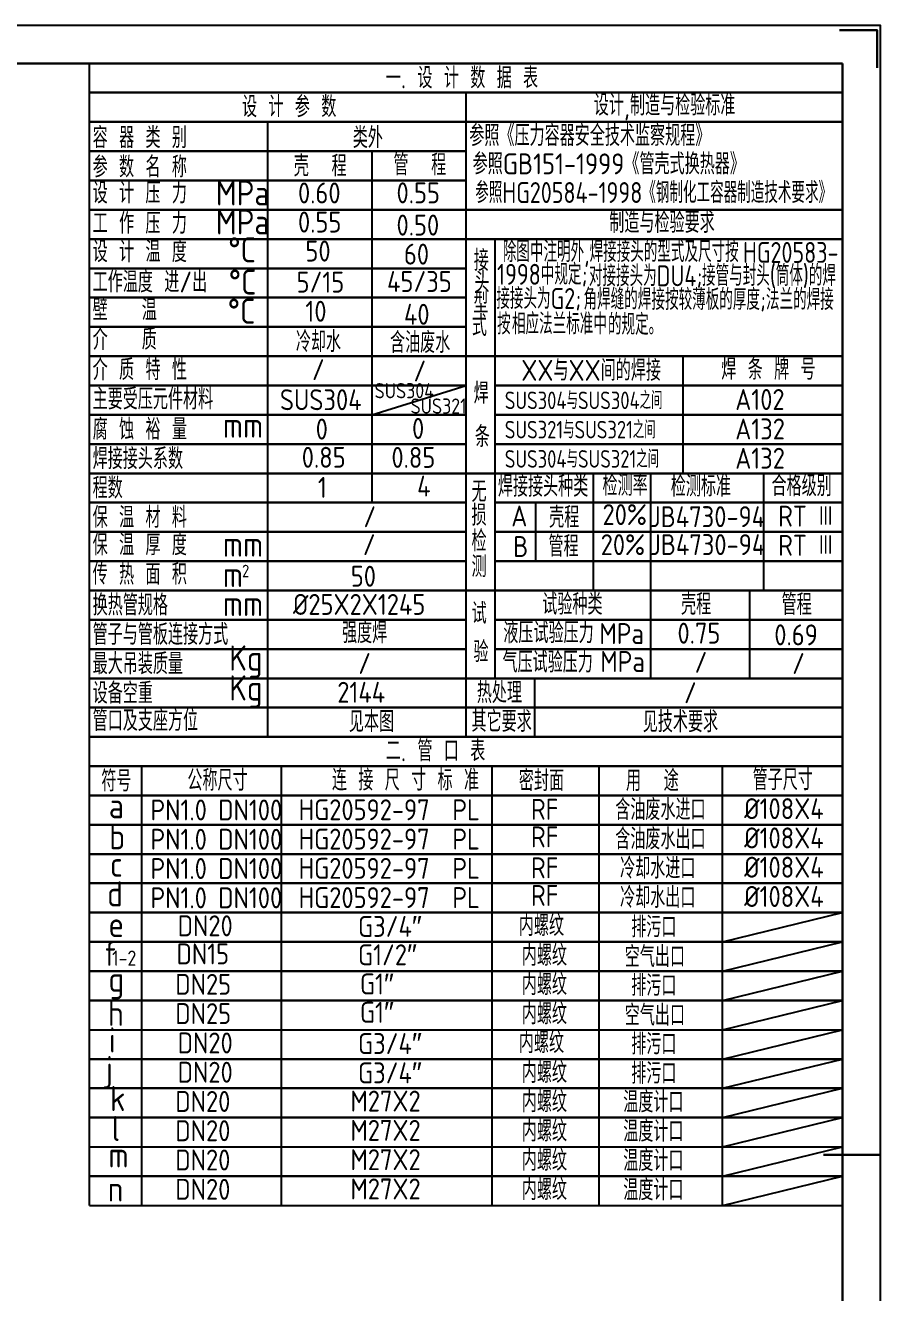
# Paper-space layout '布局1' of a CAD drawing. Extents: x 1187 to 4862, y -125 to 1349.
# Drawn here: x 2433.4 to 2658.3, y 139.4 to 472.7 of the extents above; entities that cross this region are included whole.
import ezdxf

# ---------------------------------------------------------------- set-up
doc = ezdxf.new("R2010")
doc.units = 0
doc.header["$MEASUREMENT"] = 0
for name, color, linetype in [('一般注释', 5, 'CONTINUOUS'), ('图框_外框线', 7, 'CONTINUOUS'), ('尺寸标注', 5, 'CONTINUOUS')]:
    doc.layers.add(name, color=color, linetype=linetype)
doc.layers.add('图框_内框线', color=5, linetype='CONTINUOUS', lineweight=30)
doc.layers.add('图框_角线', color=5, linetype='CONTINUOUS', lineweight=30)
doc.styles.get("Standard").update_dxf_attribs({"font": 'gbenor.shx'})
doc.styles.add('工程字', font='gbenor.shx', dxfattribs={"bigfont": 'gbcbig.shx'})
doc.styles.add('管口名称', font='gbenor.shx', dxfattribs={"height": 10, "bigfont": 'gbcbig.shx'})

psp = doc.layouts.new('布局1')

# ---------------------------------------------------------------- linework, layer by layer
at = {"layer": '一般注释'}
for p, q in [((2450.288, 162.362), (2450.288, 462.662)), ((2549.288, 285.562), (2549.288, 454.962)), ((2524.477, 370.262), (2549.288, 377.962)), ((2567.555, 347.162), (2567.555, 331.762)), ((2556.156, 162.362), (2556.156, 277.862)), ((2584.294, 162.362), (2584.294, 277.862)), ((2616.68, 162.362), (2616.68, 277.862)), ((2616.68, 231.662), (2648.288, 239.362)), ((2616.68, 223.962), (2648.288, 231.662)), ((2616.68, 216.262), (2648.288, 223.962)), ((2616.68, 208.562), (2648.288, 216.262)), ((2450.288, 208.562), (2648.288, 208.562)), ((2616.68, 200.862), (2648.288, 208.562)), ((2616.68, 193.162), (2648.288, 200.862)), ((2616.68, 185.462), (2648.288, 193.162)), ((2616.68, 177.762), (2648.288, 185.462)), ((2450.288, 177.762), (2648.288, 177.762)), ((2616.68, 170.062), (2648.288, 177.762)), ((2616.68, 162.362), (2648.288, 170.062)), ((2450.288, 162.362), (2648.288, 162.362))]:
    psp.add_line(p, q, dxfattribs=at)
at = {"layer": '图框_内框线'}
for p, q in [((2648.288, 462.662), (1842.288, 462.662)), ((2648.288, -111.338), (2648.288, 462.662)), ((2648.288, 454.962), (2450.288, 454.962)), ((2648.288, 447.262), (2450.288, 447.262)), ((2549.288, 439.562), (2450.288, 439.562)), ((2549.288, 431.862), (2450.288, 431.862)), ((2648.288, 424.162), (2450.288, 424.162)), ((2648.288, 416.462), (2450.288, 416.462)), ((2549.288, 408.762), (2450.288, 408.762)), ((2549.288, 401.062), (2450.288, 401.062)), ((2549.288, 393.362), (2450.288, 393.362)), ((2549.288, 385.662), (2450.288, 385.662)), ((2648.288, 385.662), (2549.288, 385.662)), ((2549.288, 377.962), (2450.288, 377.962)), ((2648.288, 377.962), (2556.892, 377.962)), ((2549.288, 370.262), (2450.288, 370.262)), ((2648.288, 370.262), (2556.892, 370.262)), ((2549.288, 362.562), (2450.288, 362.562)), ((2648.288, 362.562), (2556.892, 362.562)), ((2648.288, 354.862), (2450.288, 354.862)), ((2549.288, 347.162), (2450.288, 347.162)), ((2648.288, 347.162), (2556.892, 347.162)), ((2549.288, 339.462), (2450.288, 339.462)), ((2648.288, 339.462), (2556.892, 339.462)), ((2549.288, 331.762), (2450.288, 331.762)), ((2648.288, 331.762), (2556.892, 331.762)), ((2648.288, 331.762), (2556.892, 331.762)), ((2648.288, 324.062), (2450.288, 324.062)), ((2549.288, 316.362), (2450.288, 316.362)), ((2648.288, 316.362), (2556.892, 316.362)), ((2549.288, 308.662), (2450.288, 308.662)), ((2648.288, 308.662), (2556.892, 308.662)), ((2648.288, 308.662), (2556.892, 308.662)), ((2648.288, 300.962), (2450.288, 300.962)), ((2648.288, 293.262), (2450.288, 293.262)), ((2648.288, 285.562), (2450.288, 285.562)), ((2648.288, 277.862), (2450.288, 277.862)), ((2648.288, 270.162), (2450.288, 270.162)), ((2648.288, 262.462), (2450.288, 262.462)), ((2648.288, 254.762), (2450.288, 254.762)), ((2648.288, 247.062), (2450.288, 247.062)), ((2648.288, 239.362), (2450.288, 239.362)), ((2648.288, 231.662), (2450.288, 231.662)), ((2648.288, 223.962), (2450.288, 223.962)), ((2648.288, 216.262), (2450.288, 216.262)), ((2648.288, 200.862), (2450.288, 200.862)), ((2648.288, 193.162), (2450.288, 193.162)), ((2648.288, 185.462), (2450.288, 185.462)), ((2648.288, 170.062), (2450.288, 170.062))]:
    psp.add_line(p, q, dxfattribs=at)
psp.add_lwpolyline([(2643.288, 175.662), (2658.288, 175.662)], dxfattribs=at)
at = {"layer": '图框_外框线'}
psp.add_lwpolyline([(1817.288, -121.338), (2658.288, -121.338), (2658.288, 472.662), (1817.288, 472.662)], close=True, dxfattribs=at)
at = {"layer": '图框_角线', "flags": 128}
psp.add_lwpolyline([(2647.437, 471.412), (2657.337, 471.412), (2657.337, 461.512)], dxfattribs=at)
at = {"layer": '尺寸标注'}
for p, q in [((2497.112, 447.262), (2497.112, 285.562)), ((2524.477, 439.562), (2524.477, 347.162)), ((2556.892, 416.462), (2556.892, 300.962)), ((2606.238, 385.662), (2606.238, 354.862)), ((2582.744, 354.862), (2582.744, 324.062)), ((2597.799, 354.862), (2597.799, 300.962)), ((2627.446, 354.862), (2627.446, 324.062)), ((2623.827, 324.062), (2623.827, 300.962)), ((2567.254, 300.962), (2567.254, 285.562)), ((2463.952, 277.862), (2463.952, 162.362)), ((2500.696, 277.862), (2500.696, 162.362))]:
    psp.add_line(p, q, dxfattribs=at)

# ---------------------------------------------------------------- texts
at = {"layer": '一般注释', "style": '工程字'}
for s, height, p in [('一. 设 计 数 据 表', 5.5, (2528.18, 456.099)), ('设 计 参 数', 5.5, (2490.395, 448.523)), ('设计,制造与检验标准', 5.5, (2582.867, 448.943)), ('参照《压力容器安全技术监察规程》', 5.5, (2550.146, 440.936)), ('容 器 类 别', 5.5, (2451.12, 440.394)), ('类外', 5.5, (2519.505, 440.394)), ('参 数 名 称', 5.5, (2451.12, 432.673)), ('壳  程', 5.5, (2504.007, 432.951)), ('管  程', 5.5, (2530.188, 433.25)), ('参照GB151-1999《管壳式换热器》', 5.5, (2551.032, 433.487)), ('设 计 压 力', 5.5, (2451.12, 425.832)), (' MPa', 6.6, (2479.927, 425.3)), ('0.60', 5.5, (2505.103, 425.836)), ('0.55', 5.5, (2531.01, 425.861)), ('工 作 压 力', 5.5, (2451.12, 417.856)), (' MPa', 6.6, (2479.927, 417.683)), ('0.55', 5.5, (2505.103, 418.183)), ('制造与检验要求', 5.5, (2586.942, 418.088)), ('0.50', 5.5, (2531.01, 417.387)), (' °C', 6.6, (2483.196, 410.331)), ('设 计 温 度', 5.5, (2451.12, 410.39)), ('50', 5.5, (2507.055, 410.557)), ('60', 5.5, (2532.962, 409.761)), ('接', 5.5, (2551.319, 408.099)), ('工作温度 进/出', 5.5, (2451.12, 402.414)), (' °C', 6.6, (2483.332, 401.873)), ('5/15', 5.5, (2504.725, 402.389)), ('45/35', 5.5, (2528.53, 402.555)), ('头', 5.5, (2551.511, 402.377)), ('壁   温', 5.5, (2451.12, 395.066)), (' °C', 6.6, (2483.06, 394.214)), ('10', 5.5, (2507.055, 394.735)), ('型', 5.5, (2551.215, 396.953)), ('40', 5.5, (2532.962, 393.939)), ('式', 5.5, (2550.819, 390.953)), ('介   质', 5.5, (2451.12, 387.346)), ('冷却水', 5.5, (2504.55, 386.742)), ('含油废水', 5.5, (2529.301, 386.524)), ('介 质 特 性', 5.5, (2451.12, 379.367)), ('/', 5.5, (2508.763, 379.371)), ('/', 5.5, (2535.448, 379.013)), ('XX与XX间的焊接', 5.5, (2563.811, 379.203)), ('焊 条 牌 号', 5.5, (2616.387, 379.482)), ('主要受压元件材料', 5.5, (2451.12, 371.646)), ('SUS304', 5.5, (2500.35, 371.467)), ('SUS304', 4, (2525.223, 374.596)), ('焊', 5.5, (2551.285, 373.204)), ('A102', 5.5, (2620.065, 371.532)), ('SUS321', 4, (2534.68, 370.555)), ('腐 蚀 裕 量', 5.5, (2451.12, 363.693)), ('mm', 6.6, (2485.364, 364.238)), ('0', 5.5, (2509.753, 363.747)), ('0', 5.5, (2535.082, 363.913)), ('条', 5.5, (2551.6, 361.769)), ('A132', 5.5, (2620.065, 363.787)), ('焊接接头系数 ', 5.5, (2451.12, 355.972)), ('0.85', 5.5, (2506.092, 356.332)), ('0.85', 5.5, (2529.669, 356.305)), ('A132', 5.5, (2620.065, 356.087)), ('程数', 5.5, (2451.12, 348.252)), ('1', 5.5, (2510.331, 348.419)), ('4', 5.5, (2536.431, 348.777)), ('焊接接头种类', 5.5, (2557.656, 348.715)), ('检测率', 5.5, (2585.158, 348.959)), ('检测标准', 5.5, (2603.113, 348.766)), ('合格级别', 5.5, (2629.601, 348.863)), ('无', 5.5, (2550.725, 347.322)), ('保 温 材 料', 5.5, (2451.12, 340.531)), ('损', 5.5, (2550.725, 341.103)), ('壳程', 5.5, (2571.136, 340.59)), ('20%', 5.5, (2585.169, 341.265)), ('/', 5.5, (2522.286, 340.698)), ('A', 5.5, (2561.177, 340.915)), ('JB4730-94', 5.5, (2597.606, 340.717)), ('RT Ⅲ', 5.5, (2631.337, 340.864)), ('检', 5.5, (2550.725, 334.342)), ('保 温 厚 度', 5.5, (2451.12, 333.309)), ('mm', 6.6, (2485.364, 332.952)), ('/', 5.5, (2522.138, 333.353)), ('B', 5.5, (2561.659, 332.87)), ('管程', 5.5, (2570.965, 332.969)), ('20%', 5.5, (2584.686, 333.356)), ('JB4730-94', 5.5, (2597.641, 333.37)), ('RT Ⅲ', 5.5, (2631.337, 333.191)), ('测', 5.5, (2550.725, 327.581)), ('传 热 面 积', 5.5, (2451.12, 325.588)), ('50', 5.5, (2518.989, 325.061)), ('m', 6.6, (2485.364, 324.962)), ('换热管规格', 5.5, (2451.12, 317.495)), ('试验种类', 5.5, (2569.326, 317.677)), ('壳程', 5.5, (2605.811, 317.681)), ('管程', 5.5, (2632.25, 317.639)), ('mm', 6.6, (2485.364, 317.34)), ('%%C25X2X1245', 5.5, (2503.779, 317.649)), ('试', 5.5, (2550.765, 315.301)), ('管子与管板连接方式', 5.5, (2451.12, 309.774)), ('强度焊', 5.5, (2516.69, 310.199)), ('液压试验压力', 5.5, (2559.089, 310.191)), ('MPa', 5.5, (2584.336, 309.985)), ('0.75', 5.5, (2604.875, 310.084)), ('0.69', 5.5, (2630.323, 309.645)), ('验', 5.5, (2551.225, 305.207)), ('最大吊装质量', 5.5, (2451.12, 302.053)), ('Kg', 6.6, (2487.026, 302.995)), ('/', 5.5, (2520.926, 302.112)), ('气压试验压力', 5.5, (2558.87, 302.473)), ('MPa', 5.5, (2584.578, 302.641)), ('/', 5.5, (2609.356, 302.427)), ('/', 5.5, (2635.006, 302.12)), ('设备空重', 5.5, (2451.12, 294.333)), ('Kg', 6.6, (2487.026, 295.134)), ('2144', 5.5, (2515.435, 294.549)), ('热处理', 5.5, (2552.125, 294.467)), ('/', 5.5, (2606.565, 294.407)), ('管口及支座方位', 5.5, (2451.12, 287.11)), ('见本图', 5.5, (2518.494, 286.819)), ('其它要求', 5.5, (2550.717, 286.884)), ('见技术要求', 5.5, (2595.744, 286.792)), ('二. 管 口 表', 5.5, (2528.18, 279.159)), ('符号', 5.5, (2453.404, 271.233)), ('公称尺寸', 5.5, (2476.024, 271.412)), ('连 接 尺 寸 标 准', 5.5, (2514.026, 271.466)), ('密封面', 5.5, (2563.172, 271.322)), ('用  途', 5.5, (2591.321, 271.322)), ('管子尺寸', 5.5, (2624.639, 271.562)), ('PN1.0 DN100', 5.5, (2466.323, 263.601)), ('HG20592-97  PL', 5.5, (2505.284, 263.656)), ('RF', 5.5, (2566.346, 263.788)), ('含油废水进口', 5.5, (2588.513, 263.698)), ('%%C108X4', 5.5, (2622.404, 263.949)), ('PN1.0 DN100', 5.5, (2466.323, 255.901)), ('HG20592-97  PL', 5.5, (2505.284, 255.956)), ('RF', 5.5, (2566.346, 256.53)), ('含油废水出口', 5.5, (2588.513, 255.998)), ('%%C108X4', 5.5, (2622.404, 256.249)), ('PN1.0 DN100', 5.5, (2466.323, 248.201)), ('HG20592-97  PL', 5.5, (2505.284, 248.256)), ('RF', 5.5, (2566.346, 248.388)), ('冷却水进口', 5.5, (2589.781, 248.298)), ('%%C108X4', 5.5, (2622.404, 248.549)), ('RF', 5.5, (2566.346, 241.13)), ('冷却水出口', 5.5, (2589.781, 240.598)), ('PN1.0 DN100', 5.5, (2466.323, 240.501)), ('HG20592-97  PL', 5.5, (2505.284, 240.556)), ('%%C108X4', 5.5, (2622.404, 240.849)), ('DN20', 5.5, (2473.477, 233.14)), ('G3/4″', 5.5, (2520.881, 232.975)), ('内螺纹', 5.5, (2563.179, 233.221)), ('排污口', 5.5, (2592.728, 232.838)), ('DN15', 5.5, (2473.172, 225.751)), ('G1/2″', 5.5, (2520.871, 225.522)), ('内螺纹', 5.5, (2563.948, 225.383)), ('空气出口', 5.5, (2591.013, 225.039)), ('DN25', 5.5, (2472.854, 217.761)), ('G1″', 5.5, (2521.382, 217.852)), ('内螺纹', 5.5, (2563.948, 217.683)), ('排污口', 5.5, (2592.728, 217.438)), ('DN25', 5.5, (2472.854, 210.061)), ('G1″', 5.5, (2521.382, 210.387)), ('内螺纹', 5.5, (2563.948, 209.983)), ('空气出口', 5.5, (2591.013, 209.639)), ('DN20', 5.5, (2473.477, 202.34)), ('G3/4″', 5.5, (2520.881, 202.175)), ('内螺纹', 5.5, (2563.179, 202.421)), ('排污口', 5.5, (2592.728, 202.038)), ('DN20', 5.5, (2473.477, 194.64)), ('G3/4″', 5.5, (2520.881, 194.475)), ('内螺纹', 5.5, (2563.948, 194.583)), ('排污口', 5.5, (2592.728, 194.338)), ('DN20', 5.5, (2472.854, 186.961)), ('M27X2', 5.5, (2518.883, 187.052)), ('内螺纹', 5.5, (2563.948, 186.883)), ('温度计口', 5.5, (2590.615, 186.81)), ('DN20', 5.5, (2472.854, 179.261)), ('M27X2', 5.5, (2518.883, 179.352)), ('内螺纹', 5.5, (2563.948, 179.183)), ('温度计口', 5.5, (2590.615, 179.11)), ('DN20', 5.5, (2472.854, 171.561)), ('M27X2', 5.5, (2518.883, 171.652)), ('内螺纹', 5.5, (2563.948, 171.483)), ('温度计口', 5.5, (2590.615, 171.41)), ('DN20', 5.5, (2472.854, 163.861)), ('M27X2', 5.5, (2518.883, 163.952)), ('内螺纹', 5.5, (2563.948, 163.783)), ('温度计口', 5.5, (2590.615, 163.71))]:
    psp.add_text(s, height=height, dxfattribs=at).set_placement(p)
at = {"layer": '一般注释', "style": '工程字', "width": 0.9}
for s, height, p in [('参照HG20584-1998《钢制化工容器制造技术要求》', 5.5, (2551.696, 425.948)), ('除图中注明外,焊接接头的型式及尺寸按', 5.5, (2558.947, 410.412)), ('HG20583-', 5.5, (2622.1, 410.202)), ('1998中规定;', 5.5, (2557.438, 404.444)), ('对接接头为DU4;', 5.5, (2581.586, 404.05)), ('接管与封头(筒体)的焊', 5.5, (2611.323, 404.136)), ('接接头为G2;', 5.5, (2557.256, 398.094)), ('角焊缝的焊', 5.5, (2580.173, 397.907)), ('接按较薄板的厚度;法兰的焊接', 5.5, (2598.045, 397.825)), ('按', 5.5, (2557.455, 391.398)), ('相应法兰标准中', 5.5, (2561.367, 391.421)), ('的规定。', 5.5, (2586.604, 391.265)), ('SUS304与SUS304之间', 4.62, (2559.467, 371.748)), ('SUS321与SUS321之间', 4.62, (2559.467, 364.048)), ('SUS304与SUS321之间', 4.62, (2559.467, 356.348))]:
    psp.add_text(s, height=height, dxfattribs=at).set_placement(p)
at = {"layer": '一般注释'}
for s, height, p in [('2', 3.3, (2490.39, 327.538)), ('a', 6.6, (2455.378, 264.177)), ('b', 6.6, (2455.493, 256.007)), ('c', 6.6, (2455.694, 248.784)), ('d', 6.6, (2454.943, 240.993)), ('e', 6.6, (2455.282, 232.942)), ('f', 6.6, (2454.001, 225.364)), ('g', 6.6, (2455.282, 218.548)), ('h', 6.6, (2455.133, 209.585)), ('i', 6.6, (2455.378, 202.577)), ('j', 6.6, (2454.634, 195.051)), ('k', 6.6, (2455.694, 187.184)), ('l', 6.6, (2456.124, 179.286)), ('m', 6.6, (2455.282, 172.348)), ('n', 6.6, (2455.133, 163.385))]:
    psp.add_text(s, height=height, dxfattribs=at).set_placement(p)
at = {"layer": '尺寸标注', "style": '管口名称'}
psp.add_text('1-2', height=4, dxfattribs=at).set_placement((2456.243, 225.389))

doc.saveas('drawing.dxf')
